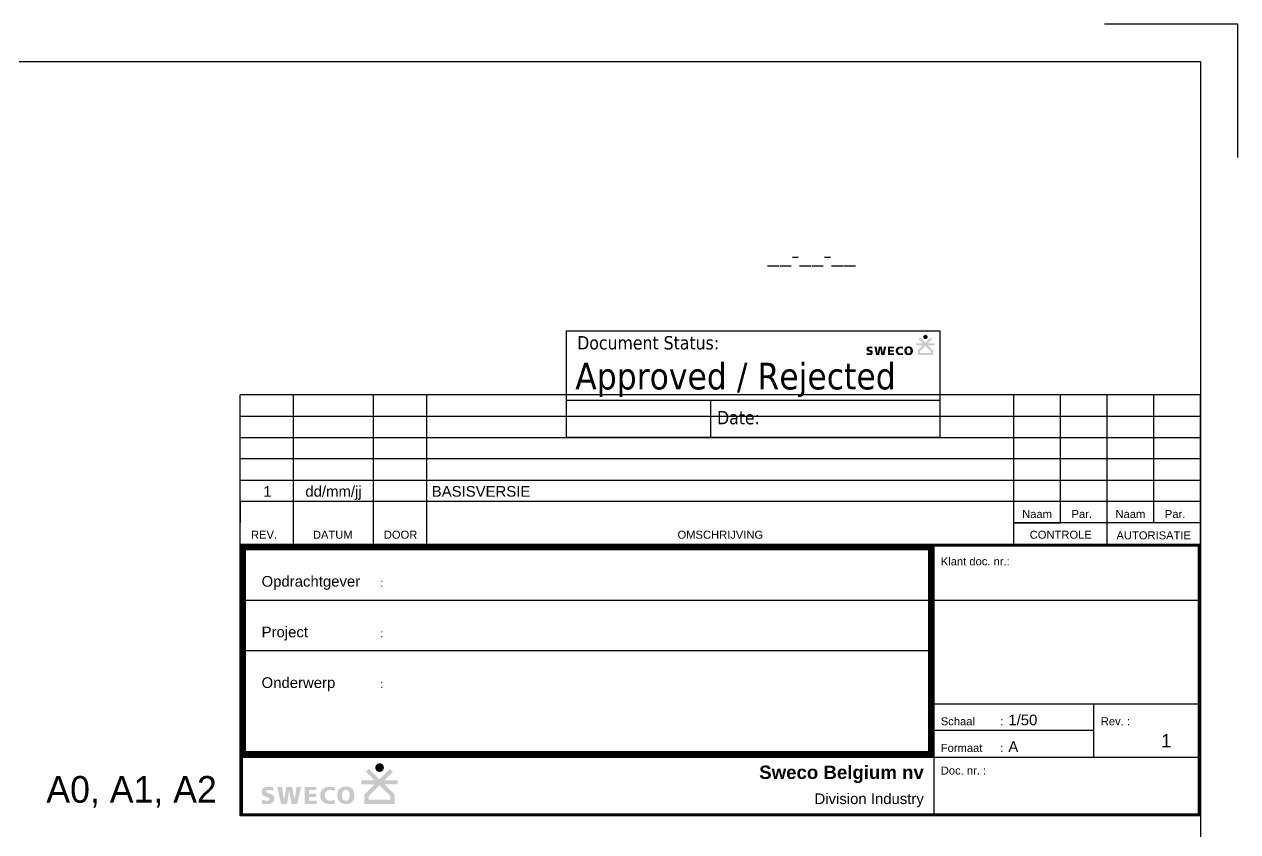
# Model space of a CAD drawing. Header units: millimetres. Extents: x -31216 to 0, y 0 to 21831.
# Drawn here: x -11375 to 0, y 7276 to 14850 of the extents above; entities that cross this region are included whole.
import ezdxf
from ezdxf.enums import TextEntityAlignment as Align

# ---------------------------------------------------------------- set-up
doc = ezdxf.new("R2010")
doc.units = ezdxf.units.MM
for name, color, linetype in [('AC-0000-ALGEMEEN-co-25', 7, 'Continuous'), ('AC-0100-SYMBOOL-co-25', 7, 'Continuous'), ('AC-0300-TEKST-50', 6, 'Continuous'), ('TITEL', 7, 'Continuous')]:
    doc.layers.add(name, color=color, linetype=linetype)
doc.styles.add('GMI_TITEL', font='arial.ttf')
doc.styles.add('Stempels', font='tahoma.ttf')

# ---------------------------------------------------------------- blocks, each defined once
blk = doc.blocks.new('A3')
at = {"color": 1, "transparency": 33554687}
blk.add_lwpolyline([(0, 272), (0, 297), (-25, 297)], dxfattribs=at)
at = {"color": 4, "transparency": 33554687}
blk.add_lwpolyline([(-413.00236, 290), (-7, 290), (-7, 7), (-413.00236, 7)], close=True, dxfattribs=at)
blk = doc.blocks.new('A$C2BBC04C5')
h = blk.add_hatch(color=7)
h.paths.add_polyline_path([(-4.13, -3.67), (-4.13, -4.57), (-1.29, -4.57), (-1.29, -3.67), (-2.23, -2.73), (-1, -2.73), (-1, -2.36), (-2.24, -2.36), (-1.44, -1.56), (-1.73, -1.27), (-2.71, -2.26), (-3.7, -1.26), (-3.99, -1.54), (-3.17, -2.36), (-4.41, -2.36), (-4.41, -2.73), (-3.18, -2.73)])
h.paths.add_polyline_path([(-3.73, -4.17), (-3.73, -3.84), (-2.71, -2.82), (-1.69, -3.84), (-1.69, -4.17)], flags=16)
for color, points in [(256, [(-3.05, -0.94), (-3.06, -0.96), (-3.08, -1), (-3.08, -1.01), (-3.09, -1.05), (-3.1, -1.07), (-3.1, -1.09), (-3.1, -1.11), (-3.11, -1.13), (-3.11, -1.15), (-3.1, -1.19), (-3.1, -1.21), (-3.1, -1.23), (-3.09, -1.25), (-3.08, -1.29), (-3.08, -1.31), (-3.07, -1.33), (-3.06, -1.34), (-3.04, -1.38), (-3.02, -1.41), (-2.99, -1.44), (-2.98, -1.45), (-2.96, -1.46), (-2.95, -1.47), (-2.93, -1.49), (-2.91, -1.5), (-2.9, -1.51), (-2.88, -1.52), (-2.86, -1.52), (-2.84, -1.53), (-2.81, -1.54), (-2.79, -1.55), (-2.75, -1.55), (-2.73, -1.55), (-2.68, -1.55), (-2.66, -1.55), (-2.62, -1.55), (-2.6, -1.54), (-2.57, -1.53), (-2.52, -1.51), (-2.51, -1.51), (-2.5, -1.5), (-2.48, -1.49), (-2.45, -1.46), (-2.43, -1.45), (-2.41, -1.42), (-2.39, -1.41), (-2.37, -1.38), (-2.36, -1.36), (-2.34, -1.32), (-2.32, -1.28), (-2.31, -1.25), (-2.31, -1.23), (-2.31, -1.21), (-2.3, -1.19), (-2.3, -1.17), (-2.3, -1.13), (-2.3, -1.11), (-2.31, -1.09), (-2.31, -1.05), (-2.33, -1.01), (-2.33, -1), (-2.34, -0.98), (-2.35, -0.96), (-2.36, -0.94), (-2.37, -0.93), (-2.38, -0.91), (-2.39, -0.9), (-2.41, -0.88), (-2.42, -0.87), (-2.45, -0.84), (-2.48, -0.82), (-2.5, -0.81), (-2.51, -0.8), (-2.55, -0.78), (-2.59, -0.77), (-2.62, -0.76), (-2.64, -0.75), (-2.66, -0.75), (-2.68, -0.75), (-2.73, -0.75), (-2.77, -0.75), (-2.79, -0.76), (-2.81, -0.76), (-2.82, -0.77), (-2.84, -0.77), (-2.86, -0.78), (-2.9, -0.8), (-2.91, -0.81), (-2.93, -0.82), (-2.95, -0.83), (-2.96, -0.84), (-2.99, -0.87), (-3.02, -0.9), (-3.03, -0.91), (-3.04, -0.93)]), (7, [(-13.37, -2.98), (-13.43, -3), (-13.45, -3.01), (-13.51, -3.03), (-13.53, -3.05), (-13.56, -3.06), (-13.58, -3.08), (-13.6, -3.09), (-13.63, -3.11), (-13.64, -3.13), (-13.68, -3.17), (-13.7, -3.19), (-13.71, -3.22), (-13.72, -3.24), (-13.74, -3.27), (-13.74, -3.3), (-13.75, -3.33), (-13.76, -3.36), (-13.76, -3.39), (-13.76, -3.43), (-13.76, -3.48), (-13.75, -3.53), (-13.74, -3.57), (-13.73, -3.61), (-13.71, -3.65), (-13.69, -3.68), (-13.67, -3.71), (-13.64, -3.74), (-13.62, -3.76), (-13.59, -3.78), (-13.56, -3.8), (-13.53, -3.82), (-13.49, -3.83), (-13.46, -3.85), (-13.42, -3.86), (-13.39, -3.87), (-13.32, -3.89), (-13.19, -3.93), (-13.1, -3.97), (-13.03, -4.03), (-13.01, -4.11), (-13.02, -4.15), (-13.03, -4.18), (-13.08, -4.23), (-13.18, -4.26), (-13.28, -4.26), (-13.36, -4.26), (-13.4, -4.25), (-13.46, -4.24), (-13.55, -4.22), (-13.65, -4.18), (-13.71, -4.16), (-13.74, -4.5), (-13.72, -4.51), (-13.63, -4.54), (-13.57, -4.55), (-13.54, -4.55), (-13.51, -4.56), (-13.45, -4.57), (-13.39, -4.57), (-13.33, -4.57), (-13.28, -4.57), (-13.21, -4.57), (-13.14, -4.57), (-13.11, -4.57), (-13.04, -4.56), (-13.01, -4.55), (-12.98, -4.54), (-12.95, -4.54), (-12.92, -4.53), (-12.86, -4.51), (-12.81, -4.48), (-12.79, -4.47), (-12.76, -4.45), (-12.74, -4.44), (-12.72, -4.42), (-12.68, -4.38), (-12.66, -4.36), (-12.63, -4.31), (-12.6, -4.26), (-12.59, -4.23), (-12.58, -4.2), (-12.58, -4.16), (-12.57, -4.13), (-12.57, -4.09), (-12.57, -4.05), (-12.57, -4), (-12.58, -3.95), (-12.59, -3.91), (-12.6, -3.87), (-12.62, -3.84), (-12.64, -3.8), (-12.66, -3.77), (-12.69, -3.75), (-12.71, -3.72), (-12.74, -3.7), (-12.77, -3.68), (-12.81, -3.66), (-12.84, -3.65), (-12.88, -3.63), (-12.91, -3.62), (-12.95, -3.61), (-13.02, -3.59), (-13.09, -3.57), (-13.16, -3.55), (-13.21, -3.53), (-13.28, -3.5), (-13.33, -3.44), (-13.33, -3.36), (-13.31, -3.33), (-13.29, -3.3), (-13.22, -3.27), (-13.17, -3.27), (-13.14, -3.26), (-13.08, -3.26), (-13.02, -3.26), (-12.91, -3.26), (-12.84, -3.27), (-12.76, -3.3), (-12.69, -3.33), (-12.65, -3), (-12.7, -2.99), (-12.75, -2.97), (-12.8, -2.97), (-12.85, -2.96), (-12.9, -2.95), (-12.96, -2.95), (-13.01, -2.95), (-13.07, -2.95), (-13.13, -2.95), (-13.19, -2.95), (-13.25, -2.96), (-13.34, -2.97)]), (7, [(-11.67, -4.18), (-11.86, -2.96), (-12.29, -2.96), (-11.94, -4.56), (-11.39, -4.56), (-11.18, -3.33), (-10.96, -4.56), (-10.42, -4.56), (-10.06, -2.96), (-10.47, -2.96), (-10.68, -4.18), (-10.9, -2.96), (-11.44, -2.96), (-11.65, -4.18)]), (7, [(-8.6, -4.56), (-8.6, -4.25), (-9.33, -4.25), (-9.33, -3.9), (-8.67, -3.9), (-8.67, -3.59), (-9.33, -3.59), (-9.33, -3.26), (-8.62, -3.26), (-8.62, -2.96), (-9.73, -2.96), (-9.73, -4.56)]), (7, [(-7.44, -4.57), (-7.39, -4.57), (-7.32, -4.57), (-7.28, -4.57), (-7.25, -4.57), (-7.21, -4.57), (-7.15, -4.56), (-7.09, -4.55), (-7.03, -4.54), (-6.98, -4.53), (-6.93, -4.52), (-6.89, -4.5), (-6.9, -4.18), (-6.98, -4.2), (-7.08, -4.23), (-7.17, -4.25), (-7.25, -4.26), (-7.3, -4.26), (-7.36, -4.26), (-7.41, -4.25), (-7.47, -4.24), (-7.52, -4.23), (-7.54, -4.22), (-7.59, -4.2), (-7.65, -4.16), (-7.71, -4.11), (-7.75, -4.06), (-7.8, -3.98), (-7.83, -3.87), (-7.84, -3.82), (-7.84, -3.79), (-7.84, -3.76), (-7.84, -3.71), (-7.83, -3.64), (-7.82, -3.6), (-7.8, -3.55), (-7.78, -3.51), (-7.76, -3.47), (-7.72, -3.41), (-7.68, -3.38), (-7.66, -3.36), (-7.63, -3.34), (-7.57, -3.3), (-7.52, -3.29), (-7.48, -3.27), (-7.4, -3.26), (-7.36, -3.26), (-7.34, -3.26), (-7.31, -3.26), (-7.25, -3.26), (-7.21, -3.27), (-7.16, -3.28), (-7.1, -3.29), (-7.05, -3.31), (-7, -3.33), (-6.92, -3.36), (-6.89, -3.01), (-6.95, -3), (-7, -2.99), (-7.06, -2.98), (-7.12, -2.97), (-7.18, -2.96), (-7.24, -2.95), (-7.3, -2.95), (-7.36, -2.95), (-7.4, -2.95), (-7.45, -2.95), (-7.5, -2.95), (-7.59, -2.96), (-7.63, -2.97), (-7.68, -2.98), (-7.72, -2.99), (-7.76, -3.01), (-7.8, -3.02), (-7.84, -3.04), (-7.87, -3.06), (-7.91, -3.08), (-7.94, -3.1), (-7.98, -3.12), (-8.01, -3.15), (-8.04, -3.17), (-8.07, -3.2), (-8.09, -3.23), (-8.14, -3.29), (-8.16, -3.33), (-8.18, -3.36), (-8.2, -3.4), (-8.22, -3.44), (-8.23, -3.48), (-8.24, -3.52), (-8.25, -3.57), (-8.26, -3.61), (-8.27, -3.66), (-8.27, -3.71), (-8.27, -3.76), (-8.27, -3.82), (-8.27, -3.87), (-8.26, -3.92), (-8.25, -3.97), (-8.24, -4.02), (-8.23, -4.06), (-8.21, -4.1), (-8.19, -4.14), (-8.17, -4.18), (-8.15, -4.22), (-8.12, -4.25), (-8.1, -4.28), (-8.07, -4.31), (-8.04, -4.34), (-8.01, -4.37), (-7.98, -4.39), (-7.94, -4.42), (-7.91, -4.44), (-7.87, -4.46), (-7.84, -4.48), (-7.8, -4.49), (-7.76, -4.51), (-7.72, -4.52), (-7.68, -4.53), (-7.64, -4.54), (-7.6, -4.55), (-7.56, -4.56), (-7.52, -4.56), (-7.48, -4.57)])]:
    blk.add_hatch(color=color).paths.add_polyline_path(points)
h = blk.add_hatch(color=7)
h.paths.add_polyline_path([(-5.87, -4.58), (-5.82, -4.57), (-5.77, -4.57), (-5.73, -4.57), (-5.68, -4.56), (-5.64, -4.55), (-5.6, -4.54), (-5.56, -4.53), (-5.52, -4.52), (-5.45, -4.49), (-5.42, -4.47), (-5.38, -4.45), (-5.35, -4.43), (-5.32, -4.4), (-5.27, -4.35), (-5.25, -4.33), (-5.22, -4.3), (-5.2, -4.27), (-5.18, -4.24), (-5.16, -4.2), (-5.15, -4.17), (-5.13, -4.13), (-5.12, -4.09), (-5.11, -4.06), (-5.09, -4.02), (-5.09, -3.97), (-5.08, -3.93), (-5.07, -3.89), (-5.07, -3.84), (-5.07, -3.8), (-5.07, -3.7), (-5.07, -3.66), (-5.07, -3.61), (-5.08, -3.57), (-5.09, -3.53), (-5.09, -3.48), (-5.1, -3.44), (-5.12, -3.41), (-5.13, -3.37), (-5.15, -3.33), (-5.16, -3.3), (-5.18, -3.27), (-5.2, -3.23), (-5.22, -3.2), (-5.24, -3.17), (-5.27, -3.15), (-5.29, -3.12), (-5.32, -3.1), (-5.35, -3.07), (-5.38, -3.05), (-5.41, -3.03), (-5.48, -3), (-5.52, -2.98), (-5.56, -2.97), (-5.6, -2.96), (-5.64, -2.95), (-5.68, -2.94), (-5.72, -2.93), (-5.77, -2.93), (-5.82, -2.93), (-5.91, -2.93), (-5.96, -2.93), (-6.01, -2.93), (-6.05, -2.94), (-6.09, -2.95), (-6.13, -2.96), (-6.17, -2.97), (-6.21, -2.98), (-6.25, -3), (-6.28, -3.01), (-6.32, -3.03), (-6.35, -3.05), (-6.38, -3.07), (-6.41, -3.1), (-6.44, -3.12), (-6.49, -3.17), (-6.51, -3.2), (-6.53, -3.23), (-6.55, -3.27), (-6.57, -3.3), (-6.59, -3.33), (-6.6, -3.37), (-6.61, -3.41), (-6.63, -3.44), (-6.64, -3.48), (-6.65, -3.53), (-6.65, -3.57), (-6.66, -3.61), (-6.66, -3.66), (-6.67, -3.75), (-6.66, -3.8), (-6.66, -3.84), (-6.66, -3.89), (-6.65, -3.93), (-6.65, -3.97), (-6.64, -4.02), (-6.63, -4.06), (-6.61, -4.09), (-6.6, -4.13), (-6.58, -4.17), (-6.57, -4.2), (-6.55, -4.24), (-6.53, -4.27), (-6.51, -4.3), (-6.49, -4.33), (-6.46, -4.35), (-6.43, -4.38), (-6.41, -4.4), (-6.38, -4.43), (-6.35, -4.45), (-6.32, -4.47), (-6.28, -4.49), (-6.25, -4.5), (-6.21, -4.52), (-6.17, -4.53), (-6.13, -4.54), (-6.09, -4.55), (-6.05, -4.56), (-6.01, -4.57), (-5.96, -4.57), (-5.91, -4.57)])
h.paths.add_polyline_path([(-5.99, -4.24), (-6.02, -4.22), (-6.1, -4.17), (-6.13, -4.12), (-6.16, -4.07), (-6.18, -4.03), (-6.19, -4), (-6.2, -3.96), (-6.21, -3.92), (-6.22, -3.82), (-6.23, -3.73), (-6.22, -3.62), (-6.2, -3.53), (-6.18, -3.46), (-6.15, -3.41), (-6.13, -3.36), (-6.07, -3.3), (-6.03, -3.28), (-5.99, -3.26), (-5.91, -3.24), (-5.87, -3.24), (-5.83, -3.24), (-5.75, -3.26), (-5.7, -3.28), (-5.66, -3.31), (-5.6, -3.37), (-5.58, -3.41), (-5.56, -3.45), (-5.54, -3.49), (-5.53, -3.53), (-5.51, -3.64), (-5.5, -3.73), (-5.51, -3.84), (-5.52, -3.93), (-5.53, -3.96), (-5.54, -4.01), (-5.56, -4.05), (-5.58, -4.1), (-5.63, -4.16), (-5.69, -4.22), (-5.74, -4.24), (-5.76, -4.25), (-5.84, -4.26), (-5.95, -4.26)], flags=16)
blk = doc.blocks.new('Approved-Rejected')
at = {"color": 4, "transparency": 33554687}
for p, q in [((0, 7), (27, 7)), ((27, 7.01), (27, 0))]:
    blk.add_line(p, q, dxfattribs=at)
at = {"transparency": 33554687}
blk.add_line((27, 7), (70, 7), dxfattribs=at)
at = {"color": 4, "transparency": 33554687}
blk.add_lwpolyline([(0, 20), (70, 20), (70, 0), (0, 0)], close=True, dxfattribs=at)
at = {"transparency": 33554687}
blk.add_blockref('A$C2BBC04C5', (70, 20), dxfattribs=at)
at = {"transparency": 33554687, "style": 'Stempels'}
for s, p in [('Document Status:', (2, 16.5)), ('Date:', (28.22, 2.46))]:
    blk.add_text(s, height=2.5, dxfattribs=at).set_placement(p)
at = {"color": 12, "transparency": 33554687, "style": 'Stempels'}
blk.add_text('Approved / Rejected', height=5, dxfattribs=at).set_placement((1.64, 9))
at = {"transparency": 33554687, "style": 'Stempels', "width": 1.5}
blk.add_attdef('DATE', (37.68, 2.46), '', height=2.5, dxfattribs=at)
blk = doc.blocks.new('A$C11B52075')
for color, points in [(256, [(25.18, 9.23), (25.16, 9.2), (25.12, 9.13), (25.11, 9.09), (25.09, 9.02), (25.08, 8.98), (25.07, 8.94), (25.06, 8.9), (25.06, 8.86), (25.06, 8.81), (25.06, 8.73), (25.07, 8.69), (25.08, 8.65), (25.09, 8.61), (25.11, 8.54), (25.12, 8.5), (25.14, 8.47), (25.16, 8.43), (25.2, 8.36), (25.24, 8.3), (25.29, 8.25), (25.32, 8.22), (25.35, 8.19), (25.38, 8.17), (25.41, 8.15), (25.45, 8.13), (25.48, 8.11), (25.52, 8.09), (25.55, 8.07), (25.59, 8.06), (25.66, 8.03), (25.7, 8.03), (25.78, 8.01), (25.82, 8.01), (25.9, 8.01), (25.95, 8.01), (26.03, 8.03), (26.06, 8.03), (26.14, 8.06), (26.23, 8.1), (26.25, 8.11), (26.28, 8.13), (26.31, 8.15), (26.38, 8.19), (26.4, 8.22), (26.46, 8.27), (26.48, 8.3), (26.53, 8.36), (26.55, 8.4), (26.59, 8.47), (26.63, 8.55), (26.64, 8.61), (26.65, 8.65), (26.66, 8.69), (26.66, 8.73), (26.67, 8.77), (26.67, 8.86), (26.66, 8.9), (26.66, 8.94), (26.64, 9.02), (26.62, 9.09), (26.6, 9.13), (26.59, 9.16), (26.57, 9.2), (26.55, 9.23), (26.53, 9.26), (26.51, 9.3), (26.48, 9.33), (26.46, 9.35), (26.43, 9.38), (26.38, 9.43), (26.31, 9.48), (26.28, 9.5), (26.25, 9.52), (26.18, 9.56), (26.1, 9.58), (26.03, 9.6), (25.99, 9.61), (25.95, 9.61), (25.9, 9.62), (25.82, 9.62), (25.74, 9.61), (25.7, 9.6), (25.66, 9.59), (25.62, 9.58), (25.59, 9.57), (25.55, 9.56), (25.48, 9.52), (25.45, 9.5), (25.41, 9.48), (25.38, 9.46), (25.35, 9.43), (25.29, 9.38), (25.24, 9.33), (25.22, 9.3), (25.2, 9.26)]), (7, [(4.72, 5.19), (4.66, 5.18), (4.54, 5.15), (4.42, 5.12), (4.37, 5.1), (4.26, 5.06), (4.21, 5.03), (4.16, 5), (4.11, 4.97), (4.07, 4.94), (4.02, 4.9), (3.98, 4.86), (3.91, 4.78), (3.88, 4.73), (3.85, 4.68), (3.82, 4.63), (3.8, 4.58), (3.78, 4.52), (3.77, 4.46), (3.76, 4.39), (3.75, 4.33), (3.75, 4.26), (3.75, 4.15), (3.77, 4.06), (3.79, 3.97), (3.81, 3.9), (3.85, 3.82), (3.89, 3.76), (3.93, 3.7), (3.98, 3.65), (4.04, 3.6), (4.09, 3.56), (4.16, 3.52), (4.22, 3.48), (4.29, 3.45), (4.36, 3.42), (4.43, 3.4), (4.49, 3.37), (4.63, 3.33), (4.83, 3.27), (4.89, 3.25), (4.98, 3.22), (5.09, 3.17), (5.19, 3.08), (5.23, 2.99), (5.24, 2.87), (5.23, 2.82), (5.22, 2.78), (5.15, 2.7), (5.06, 2.65), (4.97, 2.62), (4.87, 2.6), (4.77, 2.6), (4.72, 2.6), (4.62, 2.6), (4.53, 2.61), (4.47, 2.61), (4.41, 2.62), (4.31, 2.64), (4.18, 2.68), (3.98, 2.75), (3.86, 2.8), (3.78, 2.11), (3.84, 2.09), (3.89, 2.08), (3.95, 2.06), (4.01, 2.04), (4.13, 2.02), (4.19, 2.01), (4.25, 2), (4.37, 1.99), (4.5, 1.98), (4.61, 1.97), (4.72, 1.97), (4.86, 1.97), (4.99, 1.98), (5.05, 1.99), (5.19, 2), (5.25, 2.02), (5.31, 2.03), (5.37, 2.04), (5.43, 2.06), (5.54, 2.1), (5.65, 2.15), (5.7, 2.18), (5.75, 2.21), (5.8, 2.24), (5.84, 2.28), (5.92, 2.36), (5.96, 2.4), (6.02, 2.5), (6.07, 2.61), (6.09, 2.67), (6.11, 2.73), (6.12, 2.79), (6.13, 2.86), (6.14, 2.94), (6.14, 3.01), (6.13, 3.11), (6.12, 3.21), (6.1, 3.29), (6.07, 3.37), (6.04, 3.45), (6, 3.51), (5.95, 3.57), (5.9, 3.63), (5.85, 3.67), (5.79, 3.72), (5.72, 3.76), (5.66, 3.79), (5.59, 3.82), (5.52, 3.85), (5.45, 3.88), (5.38, 3.9), (5.23, 3.94), (5.1, 3.98), (5.03, 4), (4.92, 4.04), (4.86, 4.06), (4.77, 4.1), (4.67, 4.17), (4.62, 4.26), (4.61, 4.37), (4.63, 4.42), (4.65, 4.46), (4.72, 4.52), (4.8, 4.56), (4.94, 4.59), (5.02, 4.6), (5.12, 4.6), (5.21, 4.61), (5.29, 4.6), (5.45, 4.59), (5.56, 4.57), (5.71, 4.54), (5.79, 4.51), (5.9, 4.47), (5.97, 5.12), (5.88, 5.15), (5.78, 5.17), (5.68, 5.19), (5.58, 5.2), (5.47, 5.21), (5.36, 5.22), (5.25, 5.23), (5.13, 5.23), (5.02, 5.22), (4.9, 5.21), (4.78, 5.2)]), (7, [(7.94, 2.77), (7.56, 5.19), (6.69, 5.19), (7.39, 2.01), (8.5, 2.01), (8.91, 4.47), (9.36, 2.01), (10.43, 2.01), (11.16, 5.19), (10.33, 5.19), (9.91, 2.77), (9.46, 5.19), (8.39, 5.19), (7.97, 2.77)]), (7, [(14.07, 2.01), (14.07, 2.63), (12.62, 2.63), (12.62, 3.32), (13.93, 3.32), (13.93, 3.94), (12.62, 3.94), (12.62, 4.61), (14.04, 4.61), (14.04, 5.19), (11.82, 5.19), (11.82, 2.01)]), (7, [(16.4, 1.98), (16.48, 1.97), (16.64, 1.97), (16.71, 1.98), (16.78, 1.98), (16.85, 1.98), (16.98, 2), (17.1, 2.02), (17.21, 2.04), (17.31, 2.06), (17.41, 2.08), (17.5, 2.11), (17.46, 2.77), (17.37, 2.73), (17.28, 2.7), (17.12, 2.65), (16.98, 2.62), (16.85, 2.6), (16.77, 2.6), (16.72, 2.6), (16.67, 2.6), (16.58, 2.6), (16.5, 2.61), (16.44, 2.61), (16.37, 2.63), (16.29, 2.65), (16.24, 2.67), (16.16, 2.69), (16.1, 2.72), (16.05, 2.75), (15.97, 2.8), (15.93, 2.83), (15.87, 2.88), (15.79, 2.98), (15.71, 3.1), (15.66, 3.22), (15.62, 3.34), (15.61, 3.43), (15.6, 3.49), (15.59, 3.54), (15.59, 3.6), (15.59, 3.68), (15.61, 3.78), (15.62, 3.86), (15.64, 3.91), (15.67, 4.02), (15.71, 4.09), (15.73, 4.14), (15.76, 4.17), (15.79, 4.23), (15.85, 4.3), (15.91, 4.35), (15.96, 4.4), (16.02, 4.44), (16.06, 4.47), (16.1, 4.49), (16.17, 4.52), (16.24, 4.55), (16.29, 4.56), (16.4, 4.59), (16.56, 4.61), (16.65, 4.6), (16.78, 4.6), (16.86, 4.58), (16.96, 4.57), (17.06, 4.54), (17.12, 4.52), (17.17, 4.51), (17.22, 4.49), (17.27, 4.47), (17.33, 4.45), (17.38, 4.42), (17.43, 4.4), (17.5, 5.09), (17.38, 5.11), (17.26, 5.14), (17.15, 5.16), (17.03, 5.18), (16.91, 5.2), (16.8, 5.21), (16.68, 5.22), (16.56, 5.23), (16.47, 5.23), (16.37, 5.22), (16.28, 5.21), (16.19, 5.2), (16.1, 5.19), (16.01, 5.17), (15.92, 5.15), (15.84, 5.13), (15.76, 5.1), (15.68, 5.07), (15.6, 5.04), (15.53, 5), (15.46, 4.96), (15.39, 4.92), (15.32, 4.88), (15.26, 4.83), (15.2, 4.78), (15.14, 4.72), (15.08, 4.66), (14.99, 4.54), (14.95, 4.47), (14.91, 4.39), (14.87, 4.32), (14.84, 4.24), (14.81, 4.16), (14.79, 4.08), (14.77, 3.99), (14.75, 3.9), (14.74, 3.8), (14.73, 3.7), (14.73, 3.6), (14.73, 3.49), (14.74, 3.38), (14.75, 3.28), (14.77, 3.18), (14.79, 3.09), (14.82, 3), (14.86, 2.91), (14.89, 2.83), (14.93, 2.76), (14.98, 2.69), (15.03, 2.62), (15.08, 2.55), (15.14, 2.49), (15.2, 2.43), (15.26, 2.38), (15.32, 2.33), (15.39, 2.28), (15.46, 2.24), (15.53, 2.2), (15.6, 2.17), (15.68, 2.14), (15.75, 2.1), (15.83, 2.08), (15.91, 2.06), (15.99, 2.04), (16.07, 2.02), (16.16, 2), (16.24, 1.99), (16.32, 1.98)])]:
    blk.add_hatch(color=color).paths.add_polyline_path(points)
h = blk.add_hatch(color=7)
h.paths.add_polyline_path([(23.02, 3.78), (23.02, 1.97), (28.7, 1.97), (28.7, 3.78), (26.8, 5.66), (29.27, 5.66), (29.27, 6.4), (26.8, 6.41), (28.4, 8.01), (27.82, 8.57), (25.85, 6.6), (23.87, 8.6), (23.3, 8.03), (24.93, 6.4), (22.46, 6.4), (22.46, 5.66), (24.92, 5.66)])
h.paths.add_polyline_path([(23.82, 2.77), (23.82, 3.45), (25.85, 5.47), (27.9, 3.45), (27.9, 2.77)], flags=16)
h = blk.add_hatch(color=7)
h.paths.add_polyline_path([(19.54, 1.97), (19.64, 1.97), (19.73, 1.97), (19.82, 1.98), (19.91, 2), (20, 2.01), (20.08, 2.03), (20.16, 2.06), (20.23, 2.08), (20.37, 2.14), (20.44, 2.18), (20.51, 2.22), (20.57, 2.26), (20.63, 2.31), (20.73, 2.41), (20.78, 2.47), (20.83, 2.53), (20.87, 2.59), (20.91, 2.65), (20.95, 2.72), (20.98, 2.78), (21.01, 2.86), (21.04, 2.93), (21.06, 3.01), (21.08, 3.09), (21.1, 3.17), (21.12, 3.25), (21.13, 3.34), (21.14, 3.43), (21.14, 3.52), (21.14, 3.62), (21.14, 3.71), (21.14, 3.8), (21.13, 3.89), (21.12, 3.98), (21.1, 4.07), (21.08, 4.15), (21.06, 4.23), (21.04, 4.31), (21.01, 4.38), (20.98, 4.45), (20.95, 4.52), (20.91, 4.59), (20.87, 4.65), (20.83, 4.71), (20.79, 4.77), (20.74, 4.82), (20.69, 4.88), (20.63, 4.93), (20.57, 4.97), (20.51, 5.02), (20.45, 5.06), (20.31, 5.12), (20.24, 5.15), (20.16, 5.18), (20.08, 5.2), (20, 5.22), (19.91, 5.24), (19.83, 5.25), (19.73, 5.26), (19.64, 5.27), (19.54, 5.27), (19.45, 5.27), (19.35, 5.26), (19.26, 5.25), (19.17, 5.24), (19.09, 5.22), (19, 5.2), (18.93, 5.18), (18.85, 5.15), (18.78, 5.12), (18.71, 5.09), (18.64, 5.06), (18.57, 5.02), (18.51, 4.97), (18.45, 4.93), (18.4, 4.88), (18.3, 4.77), (18.25, 4.71), (18.21, 4.65), (18.17, 4.59), (18.14, 4.52), (18.1, 4.45), (18.07, 4.38), (18.04, 4.31), (18.02, 4.23), (18, 4.15), (17.98, 4.07), (17.97, 3.98), (17.96, 3.89), (17.95, 3.8), (17.95, 3.71), (17.94, 3.62), (17.95, 3.52), (17.95, 3.43), (17.96, 3.34), (17.97, 3.25), (17.98, 3.17), (18, 3.09), (18.02, 3.01), (18.04, 2.93), (18.07, 2.86), (18.1, 2.78), (18.14, 2.72), (18.17, 2.65), (18.21, 2.59), (18.26, 2.53), (18.3, 2.47), (18.35, 2.41), (18.4, 2.36), (18.46, 2.31), (18.52, 2.26), (18.58, 2.22), (18.64, 2.18), (18.71, 2.14), (18.78, 2.11), (18.85, 2.08), (18.93, 2.06), (19.01, 2.03), (19.09, 2.01), (19.18, 2), (19.26, 1.98), (19.35, 1.97), (19.45, 1.97)])
h.paths.add_polyline_path([(19.54, 2.6), (19.45, 2.6), (19.41, 2.61), (19.34, 2.62), (19.28, 2.65), (19.24, 2.67), (19.14, 2.73), (19.09, 2.78), (19.04, 2.82), (19.01, 2.88), (18.99, 2.91), (18.97, 2.95), (18.93, 3.02), (18.91, 3.06), (18.89, 3.12), (18.87, 3.19), (18.86, 3.24), (18.84, 3.33), (18.82, 3.49), (18.82, 3.62), (18.82, 3.72), (18.84, 3.88), (18.86, 4), (18.89, 4.11), (18.91, 4.18), (18.93, 4.22), (18.95, 4.26), (18.97, 4.3), (18.99, 4.35), (19.05, 4.42), (19.12, 4.49), (19.23, 4.57), (19.35, 4.61), (19.46, 4.64), (19.54, 4.64), (19.59, 4.64), (19.63, 4.63), (19.73, 4.62), (19.82, 4.58), (19.92, 4.53), (19.97, 4.49), (20.01, 4.45), (20.05, 4.4), (20.09, 4.35), (20.12, 4.3), (20.16, 4.22), (20.19, 4.14), (20.2, 4.09), (20.22, 4.01), (20.25, 3.85), (20.26, 3.65), (20.26, 3.45), (20.23, 3.26), (20.21, 3.19), (20.2, 3.14), (20.16, 3.02), (20.12, 2.95), (20.09, 2.9), (20.02, 2.8), (19.93, 2.72), (19.85, 2.67), (19.8, 2.65), (19.75, 2.62), (19.64, 2.6), (19.59, 2.6)], flags=16)
blk = doc.blocks.new('Th-GI-N')
at = {"layer": 'TITEL', "transparency": 33554687}
for p, q in [((0, 79), (-180, 79)), ((-180, 55), (-180, 79)), ((-170, 51), (-170, 79)), ((-155, 51), (-155, 79)), ((-145, 51), (-145, 79)), ((-35, 51), (-35, 79)), ((-26.25, 55), (-26.25, 79)), ((-17.5, 51), (-17.5, 79)), ((-8.75, 55), (-8.75, 79)), ((0, 59), (0, 79)), ((-180, 75), (0, 75)), ((-180, 71), (0, 71)), ((-165, 71), (-16, 71)), ((0, 67), (-180, 67)), ((-180, 63), (0, 63)), ((0, 63), (0, 59)), ((0, 59), (-180, 59)), ((-180, 59), (-180, 55)), ((0, 51), (0, 59)), ((-180, 51), (-180, 55)), ((-17.5, 55), (-35, 55)), ((-35, 55), (-26.25, 55)), ((0, 55), (-17.5, 55)), ((0, 55), (0, 51)), ((-180, 51), (0, 51)), ((-50, 51), (-50, 11)), ((-179, 40.5), (-51, 40.5)), ((-50, 40.5), (0, 40.5)), ((-179, 31), (-51, 31)), ((-179, 31), (-151, 31)), ((-50, 21), (0, 21)), ((-20, 11), (-20, 21)), ((-20, 16), (-50, 16)), ((-180, 11), (0, 11)), ((-50, 11), (-50, 0))]:
    blk.add_line(p, q, dxfattribs=at)
for points, const_width in [([(-180, 50.5), (-50.5, 50.5), (-50.5, 11.5), (-179.5, 11.5), (-179.5, 50.5)], 1), ([(-50, 50.75), (-0.25, 50.75), (-0.25, 0.25), (-179.75, 0.25), (-179.75, 11)], 0.5)]:
    blk.add_lwpolyline(points, dxfattribs=dict(at, const_width=const_width))
for points in [[(-180, 51), (0, 51), (0, 0), (-180, 0)], [(-180, 51), (-50, 51), (-50, 11), (-180, 11)], [(-179, 50), (-51, 50), (-51, 12), (-179, 12)]]:
    blk.add_lwpolyline(points, close=True, dxfattribs=at)
blk.add_blockref('A$C11B52075', (-179.75, 0.25), dxfattribs=at)
at = {"layer": 'TITEL', "transparency": 33554687, "style": 'GMI_TITEL'}
for s, p in [('Naam', (-30.62, 55.88)), ('Naam', (-13.12, 55.88)), ('OMSCHRIJVING', (-90, 52)), ('AUTORISATIE', (-8.75, 51.88))]:
    blk.add_text(s, height=1.5, dxfattribs=at).set_placement(p, align=Align.CENTER)
for s, height, p in [('Par.', 1.5, (-24.16, 55.88)), ('Par.', 1.5, (-6.66, 55.88)), ('REV.', 1.5, (-177.99, 52)), ('DATUM', 1.5, (-166.38, 52)), ('DOOR', 1.5, (-153.09, 52)), ('CONTROLE', 1.5, (-32, 52)), ('Klant doc. nr.:', 1.5, (-48.67, 47)), ('Opdrachtgever', 2, (-176, 43)), (':', 1.5, (-153.75, 43)), ('Project', 2, (-176, 33.5)), (':', 1.5, (-153.75, 33.5)), ('Onderwerp', 2, (-176, 24)), (':', 1.5, (-153.75, 24)), ('Schaal', 1.5, (-48.67, 17)), ('Rev. :', 1.5, (-18.67, 17)), (':', 1.5, (-37.5, 17)), ('Formaat', 1.5, (-48.67, 12)), (':', 1.5, (-37.5, 12)), ('Doc. nr. :', 1.5, (-48.67, 7.76))]:
    blk.add_text(s, height=height, dxfattribs=at).set_placement(p)
at = {"layer": 'TITEL', "transparency": 33554687, "attachment_point": 3, "style": 'GMI_TITEL'}
for s, width, insert, char_height in [('\\pt35;{\\fArial|b1|i0|c0|p34;Sweco Belgium nv}', 33.7665, (-51.85, 9.43), 2.5), ('\\pt28;Division Industry', 25.1013, (-51.85, 4.22), 2)]:
    blk.add_mtext_dynamic_manual_height_columns(s, width=width, gutter_width=12.5, heights=[0], dxfattribs=dict(at, insert=insert, char_height=char_height))
at = {"layer": 'TITEL', "transparency": 33554687, "style": 'GMI_TITEL'}
for tag, height, p in [('REVISIE', 2, (-174.91, 75.88)), ('DATUM', 2, (-162.52, 75.88)), ('REVISIE', 2, (-174.91, 71.88)), ('DATUM', 2, (-162.52, 71.88)), ('REVISIE', 2, (-174.91, 67.88)), ('DATUM', 2, (-162.52, 67.88)), ('REVISIE', 2, (-174.91, 63.88)), ('DATUM', 2, (-162.52, 63.88)), ('REVISIE', 2, (-174.91, 59.88)), ('DATUM', 2, (-162.52, 59.88)), ('REV.', 2.5, (-6.4, 12.85))]:
    blk.add_attdef(tag, text='', height=height, dxfattribs=at).set_placement(p, align=Align.CENTER)
for tag, p, height in [('DOOR', (-154.46, 75.88), 2), ('OMSCHRIJVING', (-144.09, 75.88), 2), ('CONTNAAM', (-34.58, 75.88), 2), ('AUTNAAM', (-17.08, 75.88), 2), ('DOOR', (-154.46, 71.88), 2), ('OMSCHRIJVING', (-144.09, 71.88), 2), ('CONTNAAM', (-34.58, 71.88), 2), ('AUTNAAM', (-17.08, 71.88), 2), ('DOOR', (-154.46, 67.88), 2), ('OMSCHRIJVING', (-144.09, 67.88), 2), ('CONTNAAM', (-34.58, 67.88), 2), ('AUTNAAM', (-17.08, 67.88), 2), ('DOOR', (-154.46, 63.88), 2), ('OMSCHRIJVING', (-144.09, 63.88), 2), ('CONTNAAM', (-34.58, 63.88), 2), ('AUTNAAM', (-17.08, 63.88), 2), ('DOOR', (-154.46, 59.88), 2), ('OMSCHRIJVING', (-144.09, 59.88), 2), ('CONTNAAM', (-34.58, 59.88), 2), ('AUTNAAM', (-17.08, 59.88), 2), ('CLIENT', (-151.75, 43), 3), ('DOCNRKLANT.', (-48.67, 42.5), 2.5), ('PROJ.', (-151.75, 33.5), 3), ('ONDERW1', (-151.75, 24), 3), ('ONDERW2', (-151.75, 19), 3), ('SCHAAL', (-35.99, 17), 2), ('ONDERW3', (-151.75, 14), 3), ('FORMAAT', (-35.99, 12), 2), ('DOCNR.', (-48.67, 3.49), 2.5)]:
    blk.add_attdef(tag, p, '', height=height, dxfattribs=at)

msp = doc.modelspace()

# ---------------------------------------------------------------- block references
at = {"layer": 'AC-0000-ALGEMEEN-co-25', "transparency": 33554687}
ref = msp.add_blockref('Approved-Rejected', (-6292, 10975), dxfattribs=dict(at, xscale=50, yscale=50, zscale=50))
ref.add_attrib('DATE', '__-__-__', (-4408, 12617), dxfattribs={"layer": '0', "height": 125, "style": 'Stempels', "width": 1.5})
ref = msp.add_blockref('Th-GI-N', (-350, 7425), dxfattribs=dict(at, xscale=50, yscale=50, zscale=50))
ref.add_attrib('SCHAAL', '1/50', (-2150, 8275), dxfattribs={"layer": 'TITEL', "height": 100, "style": 'GMI_TITEL'})
ref.add_attrib('FORMAAT', 'A', (-2150, 8025), dxfattribs={"layer": 'TITEL', "height": 100, "style": 'GMI_TITEL'})
ref.add_attrib('REV.', '1', dxfattribs={"layer": 'TITEL', "height": 125, "style": 'GMI_TITEL'}).set_placement((-670, 8068), align=Align.CENTER)
ref.add_attrib('REVISIE', '1', dxfattribs={"layer": 'TITEL', "height": 100, "style": 'GMI_TITEL'}).set_placement((-9095, 10419), align=Align.CENTER)
ref.add_attrib('DATUM', 'dd/mm/jj', dxfattribs={"layer": 'TITEL', "height": 100, "style": 'GMI_TITEL'}).set_placement((-8476, 10419), align=Align.CENTER)
ref.add_attrib('OMSCHRIJVING', 'BASISVERSIE', (-7555, 10419), dxfattribs={"layer": 'TITEL', "height": 100, "style": 'GMI_TITEL'})
at = {"layer": 'AC-0100-SYMBOOL-co-25', "transparency": 33554687, "xscale": 50, "yscale": 50, "zscale": 50}
msp.add_blockref('A3', (0, 0), dxfattribs=at)

# ---------------------------------------------------------------- texts
at = {"layer": 'AC-0300-TEKST-50', "transparency": 33554687, "insert": (-11168, 7799), "char_height": 250, "attachment_point": 1}
msp.add_mtext('A0, A1, A2', dxfattribs=at)

doc.saveas('drawing.dxf')
